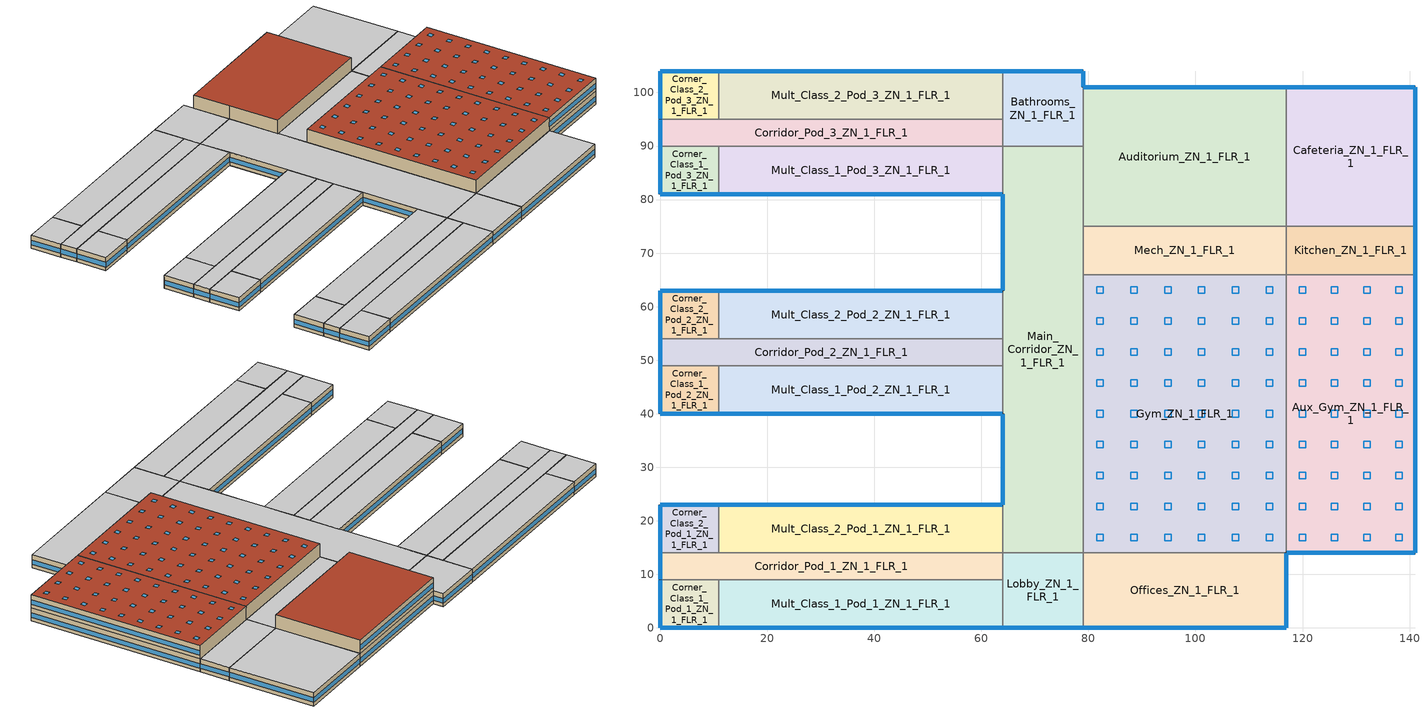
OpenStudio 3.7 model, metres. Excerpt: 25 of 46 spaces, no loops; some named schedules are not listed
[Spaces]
Kitchen_ZN_1_FLR_1
 floor foundation (BTAP-Grnd-Floor-Mass:U-0.678_std): 141,75 141,66 117,66 117,75 z0
 wall outside: 141,66 141,75 z0:4
 wall to Cafeteria_ZN_1_FLR_1: 141,75 117,75 z0:4
 wall to Aux_Gym_ZN_1_FLR_1: 117,66 141,66 z0:4
 wall to Mech_ZN_1_FLR_1: 117,75 117,66 z0:4
 window: 141,66.05 141,74.95 z1.1:2.52
 ceiling to LIBRARY_MEDIA_CENTER_ZN_1_FLR_2: 141,66 141,75 117,75 117,66 z4
Gym_ZN_1_FLR_1
 floor foundation (BTAP-Grnd-Floor-Mass:U-0.678_std): 117,66 117,14 79,14 79,66 z0
 wall to Aux_Gym_ZN_1_FLR_1: 117,14 117,66 z4:8; 117,14 117,66 z0:4
 wall to Main_Corridor_ZN_1_FLR_1: 79,66 79,14 z0:4
 wall to Offices_ZN_1_FLR_1: 79,14 117,14 z0:4
 wall to Offices_ZN_1_FLR_2: 79,14 117,14 z4:8
 wall to Mech_ZN_1_FLR_2: 117,66 79,66 z4:8
 wall to Mech_ZN_1_FLR_1: 117,66 79,66 z0:4
 wall to Main_Corridor_ZN_1_FLR_2: 79,66 79,14 z4:8
 roof outside: 117,14 117,66 79,66 79,14 z8
 skylight: 89.11,56.72 89.11,57.94 87.89,57.94 87.89,56.72 z8; 114.44,39.39 114.44,40.61 113.22,40.61 113.22,39.39 z8; 82.78,56.72 82.78,57.94 81.56,57.94 81.56,56.72 z8; 95.44,33.61 95.44,34.83 94.22,34.83 94.22,33.61 z8; 114.44,45.17 114.44,46.39 113.22,46.39 113.22,45.17 z8; 89.11,33.61 89.11,34.83 87.89,34.83 87.89,33.61 z8; 89.11,50.95 89.11,52.17 87.89,52.17 87.89,50.95 z8; 108.11,33.61 108.11,34.83 106.89,34.83 106.89,33.61 z8; 101.78,62.5 101.78,63.72 100.56,63.72 100.56,62.5 z8; 108.11,56.72 108.11,57.94 106.89,57.94 106.89,56.72 z8; 114.44,22.06 114.44,23.28 113.22,23.28 113.22,22.06 z8; 82.78,62.5 82.78,63.72 81.56,63.72 81.56,62.5 z8; 101.78,39.39 101.78,40.61 100.56,40.61 100.56,39.39 z8; 82.78,50.95 82.78,52.17 81.56,52.17 81.56,50.95 z8; 95.44,27.83 95.44,29.05 94.22,29.05 94.22,27.83 z8; 114.44,16.28 114.44,17.5 113.22,17.5 113.22,16.28 z8; 114.44,27.83 114.44,29.05 113.22,29.05 113.22,27.83 z8; 108.11,22.06 108.11,23.28 106.89,23.28 106.89,22.06 z8; 101.78,22.06 101.78,23.28 100.56,23.28 100.56,22.06 z8; 108.11,39.39 108.11,40.61 106.89,40.61 106.89,39.39 z8; 89.11,62.5 89.11,63.72 87.89,63.72 87.89,62.5 z8; 101.78,33.61 101.78,34.83 100.56,34.83 100.56,33.61 z8; 89.11,16.28 89.11,17.5 87.89,17.5 87.89,16.28 z8; 82.78,45.17 82.78,46.39 81.56,46.39 81.56,45.17 z8; 82.78,33.61 82.78,34.83 81.56,34.83 81.56,33.61 z8; 95.44,50.95 95.44,52.17 94.22,52.17 94.22,50.95 z8; 95.44,22.06 95.44,23.28 94.22,23.28 94.22,22.06 z8; 114.44,33.61 114.44,34.83 113.22,34.83 113.22,33.61 z8; 108.11,16.28 108.11,17.5 106.89,17.5 106.89,16.28 z8; 101.78,45.17 101.78,46.39 100.56,46.39 100.56,45.17 z8; 101.78,56.72 101.78,57.94 100.56,57.94 100.56,56.72 z8; 89.11,27.83 89.11,29.05 87.89,29.05 87.89,27.83 z8; 95.44,56.72 95.44,57.94 94.22,57.94 94.22,56.72 z8; 89.11,22.06 89.11,23.28 87.89,23.28 87.89,22.06 z8; 101.78,16.28 101.78,17.5 100.56,17.5 100.56,16.28 z8; 108.11,27.83 108.11,29.05 106.89,29.05 106.89,27.83 z8; 82.78,16.28 82.78,17.5 81.56,17.5 81.56,16.28 z8; 89.11,45.17 89.11,46.39 87.89,46.39 87.89,45.17 z8; 101.78,50.95 101.78,52.17 100.56,52.17 100.56,50.95 z8; 89.11,39.39 89.11,40.61 87.89,40.61 87.89,39.39 z8; 95.44,16.28 95.44,17.5 94.22,17.5 94.22,16.28 z8; 114.44,50.95 114.44,52.17 113.22,52.17 113.22,50.95 z8; 95.44,39.39 95.44,40.61 94.22,40.61 94.22,39.39 z8; 82.78,39.39 82.78,40.61 81.56,40.61 81.56,39.39 z8; 101.78,27.83 101.78,29.05 100.56,29.05 100.56,27.83 z8; 82.78,22.06 82.78,23.28 81.56,23.28 81.56,22.06 z8; 108.11,50.95 108.11,52.17 106.89,52.17 106.89,50.95 z8; 108.11,62.5 108.11,63.72 106.89,63.72 106.89,62.5 z8; 95.44,62.5 95.44,63.72 94.22,63.72 94.22,62.5 z8; 108.11,45.17 108.11,46.39 106.89,46.39 106.89,45.17 z8; 82.78,27.83 82.78,29.05 81.56,29.05 81.56,27.83 z8; 95.44,45.17 95.44,46.39 94.22,46.39 94.22,45.17 z8; 114.44,56.72 114.44,57.94 113.22,57.94 113.22,56.72 z8; 114.44,62.5 114.44,63.72 113.22,63.72 113.22,62.5 z8
Offices_ZN_1_FLR_1
 floor foundation (BTAP-Grnd-Floor-Mass:U-0.678_std): 117,14 117,0 79,0 79,14 z0
 wall outside: 79,0 117,0 117,14 z0:4
 wall to Lobby_ZN_1_FLR_1: 79,14 79,0 z0:4
 window: 79.05,0 116.95,0 z1.1:2.5; 117,0.05 117,13.95 z1.1:2.51
 ceiling to Offices_ZN_1_FLR_2: 117,0 117,14 79,14 79,0 z4
Auditorium_ZN_1_FLR_1
 floor foundation (BTAP-Grnd-Floor-Mass:U-0.678_std): 117,101 117,75 79,75 79,101 z0
 wall outside: 117,101 79,101 z4:8; 117,101 79,101 z0:4
 wall to LIBRARY_MEDIA_CENTER_ZN_1_FLR_2: 117,75 117,101 z4:8
 wall to Main_Corridor_ZN_1_FLR_1: 79,90 79,75 z0:4
 wall to Cafeteria_ZN_1_FLR_1: 117,75 117,101 z0:4
 wall to Bathrooms_ZN_1_FLR_2: 79,101 79,90 z4:8
 wall to Bathrooms_ZN_1_FLR_1: 79,101 79,90 z0:4
 wall to Main_Corridor_ZN_1_FLR_2: 79,90 79,75 z4:8
 wall to Mech_ZN_1_FLR_2: 79,75 117,75 z4:8
 wall to Mech_ZN_1_FLR_1: 79,75 117,75 z0:4
 window: 116.95,101 79.05,101 z5.1:6.5; 116.95,101 79.05,101 z1.1:2.5
 roof outside: 117,75 117,101 79,101 79,75 z8
Mult_Class_2_Pod_2_ZN_1_FLR_1
 floor foundation (BTAP-Grnd-Floor-Mass:U-0.678_std): 64,63 64,54 11,54 11,63 z0
 wall outside: 64,63 11,63 z0:4
 wall to Corner_Class_2_Pod_2_ZN_1_FLR_1: 11,63 11,54 z0:4
 wall to Corridor_Pod_2_ZN_1_FLR_1: 11,54 64,54 z0:4
 wall to Main_Corridor_ZN_1_FLR_1: 64,54 64,63 z0:4
 window: 63.95,63 11.05,63 z1.1:2.5
 ceiling to Mult_Class_2_Pod_2_ZN_1_FLR_2: 64,54 64,63 11,63 11,54 z4
Aux_Gym_ZN_1_FLR_1
 floor foundation (BTAP-Grnd-Floor-Mass:U-0.678_std): 141,66 141,14 117,14 117,66 z0
 wall outside: 117,14 141,14 141,66 z0:4; 117,14 141,14 141,66 z4:8
 wall to LIBRARY_MEDIA_CENTER_ZN_1_FLR_2: 141,66 117,66 z4:8
 window: 117.05,14 140.95,14 z5.1:6.51; 141,14.05 141,65.95 z5.1:6.5; 141,14.05 141,65.95 z1.1:2.5; 117.05,14 140.95,14 z1.1:2.51
 roof outside: 141,14 141,66 117,66 117,14 z8
 skylight: 120.61,50.95 120.61,52.17 119.39,52.17 119.39,50.95 z8; 138.61,22.06 138.61,23.28 137.39,23.28 137.39,22.06 z8; 120.61,27.83 120.61,29.05 119.39,29.05 119.39,27.83 z8; 126.61,56.72 126.61,57.94 125.39,57.94 125.39,56.72 z8; 138.61,56.72 138.61,57.94 137.39,57.94 137.39,56.72 z8; 126.61,27.83 126.61,29.05 125.39,29.05 125.39,27.83 z8; 126.61,16.28 126.61,17.5 125.39,17.5 125.39,16.28 z8; 120.61,39.39 120.61,40.61 119.39,40.61 119.39,39.39 z8; 138.61,45.17 138.61,46.39 137.39,46.39 137.39,45.17 z8; 126.61,45.17 126.61,46.39 125.39,46.39 125.39,45.17 z8; 132.61,16.28 132.61,17.5 131.39,17.5 131.39,16.28 z8; 138.61,27.83 138.61,29.05 137.39,29.05 137.39,27.83 z8; 132.61,33.61 132.61,34.83 131.39,34.83 131.39,33.61 z8; 138.61,16.28 138.61,17.5 137.39,17.5 137.39,16.28 z8; 120.61,62.5 120.61,63.72 119.39,63.72 119.39,62.5 z8; 132.61,39.39 132.61,40.61 131.39,40.61 131.39,39.39 z8; 138.61,50.95 138.61,52.17 137.39,52.17 137.39,50.95 z8; 138.61,62.5 138.61,63.72 137.39,63.72 137.39,62.5 z8; 132.61,45.17 132.61,46.39 131.39,46.39 131.39,45.17 z8; 138.61,33.61 138.61,34.83 137.39,34.83 137.39,33.61 z8; 126.61,39.39 126.61,40.61 125.39,40.61 125.39,39.39 z8; 126.61,62.5 126.61,63.72 125.39,63.72 125.39,62.5 z8; 132.61,62.5 132.61,63.72 131.39,63.72 131.39,62.5 z8; 120.61,56.72 120.61,57.94 119.39,57.94 119.39,56.72 z8; 132.61,50.95 132.61,52.17 131.39,52.17 131.39,50.95 z8; 120.61,45.17 120.61,46.39 119.39,46.39 119.39,45.17 z8; 126.61,33.61 126.61,34.83 125.39,34.83 125.39,33.61 z8; 138.61,39.39 138.61,40.61 137.39,40.61 137.39,39.39 z8; 132.61,56.72 132.61,57.94 131.39,57.94 131.39,56.72 z8; 120.61,33.61 120.61,34.83 119.39,34.83 119.39,33.61 z8; 120.61,16.28 120.61,17.5 119.39,17.5 119.39,16.28 z8; 132.61,22.06 132.61,23.28 131.39,23.28 131.39,22.06 z8; 126.61,22.06 126.61,23.28 125.39,23.28 125.39,22.06 z8; 126.61,50.95 126.61,52.17 125.39,52.17 125.39,50.95 z8; 120.61,22.06 120.61,23.28 119.39,23.28 119.39,22.06 z8; 132.61,27.83 132.61,29.05 131.39,29.05 131.39,27.83 z8
Cafeteria_ZN_1_FLR_1
 floor foundation (BTAP-Grnd-Floor-Mass:U-0.678_std): 141,101 141,75 117,75 117,101 z0
 wall outside: 141,75 141,101 117,101 z0:4
 window: 141,75.05 141,100.95 / 140.95,101 117.05,101 z1.1:2.51
 ceiling to LIBRARY_MEDIA_CENTER_ZN_1_FLR_2: 141,75 141,101 117,101 117,75 z4
Corner_Class_2_Pod_3_ZN_1_FLR_1
 floor foundation (BTAP-Grnd-Floor-Mass:U-0.678_std): 11,104 11,95 0,95 0,104 z0
 wall outside: 11,104 0,104 0,95 z0:4
 wall to Corridor_Pod_3_ZN_1_FLR_1: 0,95 11,95 z0:4
 wall to Mult_Class_2_Pod_3_ZN_1_FLR_1: 11,95 11,104 z0:4
 window: 0,103.95 0,95.05 z1.1:2.52; 10.95,104 0.05,104 z1.1:2.51
 ceiling to Corner_Class_2_Pod_3_ZN_1_FLR_2: 11,95 11,104 0,104 0,95 z4
Mult_Class_1_Pod_1_ZN_1_FLR_1
 floor foundation (BTAP-Grnd-Floor-Mass:U-0.678_std): 64,9 64,0 11,0 11,9 z0
 wall outside: 11,0 64,0 z0:4
 wall to Lobby_ZN_1_FLR_1: 64,0 64,9 z0:4
 wall to Corner_Class_1_Pod_1_ZN_1_FLR_1: 11,9 11,0 z0:4
 wall to Corridor_Pod_1_ZN_1_FLR_1: 64,9 11,9 z0:4
 window: 11.05,0 63.95,0 z1.1:2.5
 ceiling to Mult_Class_1_Pod_1_ZN_1_FLR_2: 64,0 64,9 11,9 11,0 z4
Corner_Class_1_Pod_1_ZN_1_FLR_1
 floor foundation (BTAP-Grnd-Floor-Mass:U-0.678_std): 11,9 11,0 0,0 0,9 z0
 wall outside: 0,9 0,0 11,0 z0:4
 wall to Corridor_Pod_1_ZN_1_FLR_1: 11,9 0,9 z0:4
 window: 0.05,0 10.95,0 z1.1:2.51; 0,8.95 0,0.05 z1.1:2.52
 ceiling to Corner_Class_1_Pod_1_ZN_1_FLR_2: 11,0 11,9 0,9 0,0 z4
Corner_Class_1_Pod_2_ZN_1_FLR_1
 floor foundation (BTAP-Grnd-Floor-Mass:U-0.678_std): 11,49 11,40 0,40 0,49 z0
 wall outside: 0,49 0,40 11,40 z0:4
 wall to Mult_Class_1_Pod_2_ZN_1_FLR_1: 11,40 11,49 z0:4
 wall to Corridor_Pod_2_ZN_1_FLR_1: 11,49 0,49 z0:4
 window: 0.05,40 10.95,40 z1.1:2.51; 0,48.95 0,40.05 z1.1:2.52
 ceiling to Corner_Class_1_Pod_2_ZN_1_FLR_2: 11,40 11,49 0,49 0,40 z4
Corridor_Pod_2_ZN_1_FLR_1
 floor foundation (BTAP-Grnd-Floor-Mass:U-0.678_std): 64,54 64,49 0,49 0,54 z0
 wall outside: 0,54 0,49 z0:4
 wall to Corner_Class_2_Pod_2_ZN_1_FLR_1: 11,54 0,54 z0:4
 wall to Main_Corridor_ZN_1_FLR_1: 64,49 64,54 z0:4
 wall to Mult_Class_1_Pod_2_ZN_1_FLR_1: 11,49 64,49 z0:4
 window: 0,53.95 0,49.05 z1.1:2.53
 ceiling to Corridor_Pod_2_ZN_1_FLR_2: 64,49 64,54 0,54 0,49 z4
Corridor_Pod_1_ZN_1_FLR_1
 floor foundation (BTAP-Grnd-Floor-Mass:U-0.678_std): 64,14 64,9 0,9 0,14 z0
 wall outside: 0,14 0,9 z0:4
 wall to Mult_Class_2_Pod_1_ZN_1_FLR_1: 64,14 11,14 z0:4
 wall to Corner_Class_2_Pod_1_ZN_1_FLR_1: 11,14 0,14 z0:4
 wall to Lobby_ZN_1_FLR_1: 64,9 64,14 z0:4
 window: 0,13.95 0,9.05 z1.1:2.53
 ceiling to Corridor_Pod_1_ZN_1_FLR_2: 64,9 64,14 0,14 0,9 z4
Main_Corridor_ZN_1_FLR_1
 floor foundation (BTAP-Grnd-Floor-Mass:U-0.678_std): 79,90 79,14 64,14 64,90 z0
 wall outside: 64,81 64,63 / 64,40 64,23 z0:4
 wall to Mult_Class_2_Pod_1_ZN_1_FLR_1: 64,23 64,14 z0:4
 wall to Lobby_ZN_1_FLR_1: 64,14 79,14 z0:4
 wall to Mult_Class_1_Pod_3_ZN_1_FLR_1: 64,90 64,81 z0:4
 wall to Mech_ZN_1_FLR_1: 79,66 79,75 z0:4
 wall to Mult_Class_1_Pod_2_ZN_1_FLR_1: 64,49 64,40 z0:4
 wall to Bathrooms_ZN_1_FLR_1: 79,90 64,90 z0:4
 window: 64,80.95 64,63.05 / 64,39.95 64,23.05 z1.1:2.51
 ceiling to Main_Corridor_ZN_1_FLR_2: 79,14 79,90 64,90 64,14 z4
Bathrooms_ZN_1_FLR_1
 floor foundation (BTAP-Grnd-Floor-Mass:U-0.678_std): 79,104 79,90 64,90 64,104 z0
 wall outside: 79,101 79,104 64,104 z0:4
 wall to Corridor_Pod_3_ZN_1_FLR_1: 64,95 64,90 z0:4
 wall to Mult_Class_2_Pod_3_ZN_1_FLR_1: 64,104 64,95 z0:4
 window: 78.95,104 64.05,104 z1.1:2.51; 79,101.05 79,103.95 z1.1:2.55
 ceiling to Bathrooms_ZN_1_FLR_2: 79,90 79,104 64,104 64,90 z4
Corridor_Pod_3_ZN_1_FLR_1
 floor foundation (BTAP-Grnd-Floor-Mass:U-0.678_std): 64,95 64,90 0,90 0,95 z0
 wall outside: 0,95 0,90 z0:4
 wall to Mult_Class_1_Pod_3_ZN_1_FLR_1: 11,90 64,90 z0:4
 wall to Corner_Class_1_Pod_3_ZN_1_FLR_1: 0,90 11,90 z0:4
 wall to Mult_Class_2_Pod_3_ZN_1_FLR_1: 64,95 11,95 z0:4
 window: 0,94.95 0,90.05 z1.1:2.53
 ceiling to Corridor_Pod_3_ZN_1_FLR_2: 64,90 64,95 0,95 0,90 z4
Mult_Class_1_Pod_3_ZN_1_FLR_1
 floor foundation (BTAP-Grnd-Floor-Mass:U-0.678_std): 64,90 64,81 11,81 11,90 z0
 wall outside: 11,81 64,81 z0:4
 wall to Corner_Class_1_Pod_3_ZN_1_FLR_1: 11,90 11,81 z0:4
 window: 11.05,81 63.95,81 z1.1:2.5
 ceiling to Mult_Class_1_Pod_3_ZN_1_FLR_2: 64,81 64,90 11,90 11,81 z4
Mult_Class_2_Pod_1_ZN_1_FLR_1
 floor foundation (BTAP-Grnd-Floor-Mass:U-0.678_std): 64,23 64,14 11,14 11,23 z0
 wall outside: 64,23 11,23 z0:4
 wall to Corner_Class_2_Pod_1_ZN_1_FLR_1: 11,23 11,14 z0:4
 window: 63.95,23 11.05,23 z1.1:2.5
 ceiling to Mult_Class_2_Pod_1_ZN_1_FLR_2: 64,14 64,23 11,23 11,14 z4
Lobby_ZN_1_FLR_1
 floor foundation (BTAP-Grnd-Floor-Mass:U-0.678_std): 79,14 79,0 64,0 64,14 z0
 wall outside: 64,0 79,0 z0:4
 window: 64.05,0 78.95,0 z1.1:2.51
 ceiling to Lobby_ZN_1_FLR_2: 79,0 79,14 64,14 64,0 z4
Mult_Class_2_Pod_3_ZN_1_FLR_1
 floor foundation (BTAP-Grnd-Floor-Mass:U-0.678_std): 64,104 64,95 11,95 11,104 z0
 wall outside: 64,104 11,104 z0:4
 window: 63.95,104 11.05,104 z1.1:2.5
 ceiling to Mult_Class_2_Pod_3_ZN_1_FLR_2: 64,95 64,104 11,104 11,95 z4
Corner_Class_2_Pod_2_ZN_1_FLR_1
 floor foundation (BTAP-Grnd-Floor-Mass:U-0.678_std): 11,63 11,54 0,54 0,63 z0
 wall outside: 11,63 0,63 0,54 z0:4
 window: 10.95,63 0.05,63 z1.1:2.51; 0,62.95 0,54.05 z1.1:2.52
 ceiling to Corner_Class_2_Pod_2_ZN_1_FLR_2: 11,54 11,63 0,63 0,54 z4
Corner_Class_2_Pod_1_ZN_1_FLR_1
 floor foundation (BTAP-Grnd-Floor-Mass:U-0.678_std): 11,23 11,14 0,14 0,23 z0
 wall outside: 11,23 0,23 0,14 z0:4
 window: 0,22.95 0,14.05 z1.1:2.52; 10.95,23 0.05,23 z1.1:2.51
 ceiling to Corner_Class_2_Pod_1_ZN_1_FLR_2: 11,14 11,23 0,23 0,14 z4
Mech_ZN_1_FLR_1
 floor foundation (BTAP-Grnd-Floor-Mass:U-0.678_std): 117,75 117,66 79,66 79,75 z0
 ceiling to Mech_ZN_1_FLR_2: 117,66 117,75 79,75 79,66 z4
Corner_Class_1_Pod_3_ZN_1_FLR_1
 floor foundation (BTAP-Grnd-Floor-Mass:U-0.678_std): 11,90 11,81 0,81 0,90 z0
 wall outside: 0,90 0,81 11,81 z0:4
 window: 0.05,81 10.95,81 z1.1:2.51; 0,89.95 0,81.05 z1.1:2.52
 ceiling to Corner_Class_1_Pod_3_ZN_1_FLR_2: 11,81 11,90 0,90 0,81 z4
Mult_Class_1_Pod_2_ZN_1_FLR_1
 floor foundation (BTAP-Grnd-Floor-Mass:U-0.678_std): 64,49 64,40 11,40 11,49 z0
 wall outside: 11,40 64,40 z0:4
 window: 11.05,40 63.95,40 z1.1:2.5
 ceiling to Mult_Class_1_Pod_2_ZN_1_FLR_2: 64,40 64,49 11,49 11,40 z4
[Site]
Calgary Intl AP_AB_CAN: Latitude {deg}=51.11; Longitude {deg}=-114.02; Time Zone {hr}=-7; Elevation {m}=1084.1; Terrain=City
[Building]
SecondarySchool: North Axis {deg}=0; Default Construction Set=BTAP-Mass at hdd = 5000.0; Standards Number of Stories=2; Standards Number of Above Ground Stories=2; Standards Template=BTAP1980TO2010; Standards Building Type=SecondarySchool
[ClimateZones]
Climate Zone Institution Name 1=ASHRAE; Climate Zone Document Name 1=ANSI/ASHRAE Standard 169; Climate Zone Document Year 1=2006; Climate Zone Value 1=7
[Site:WaterMainsTemperature]
Calculation Method=Correlation; Annual Average Outdoor Air Temperature {C}=4.69167; Maximum Difference In Monthly Average Outdoor Air Temperatures {deltaC}=24.6
[Site:GroundTemperature:BuildingSurface]
19.527, 19.502, 19.536, 19.598, 20.002, 21.64, 22.225, 22.375, 21.449, 20.121, 19.802, 19.633
[SizingPeriod:DesignDay] Barometric Pressure {Pa}=88961; Rain Indicator=No; Snow Indicator=No; Day of Month=21; Daylight Saving Time Indicator=No; Humidity Condition Type=Wetbulb; Dry-Bulb Temperature Range Modifier Type=DefaultMultipliers
Name | Maximum Dry-Bulb Temperature {C} | Daily Dry-Bulb Temperature Range {deltaC} | Wind Speed {m/s} | Wind Direction {deg} | Month | Day Type | Wetbulb or DewPoint at Maximum Dry-Bulb {C} | Solar Model Indicator | ASHRAE Clear Sky Optical Depth for Beam Irradiance | ASHRAE Clear Sky Optical Depth for Diffuse Irradiance | Sky Clearness
Calgary Intl AP Ann Clg .4% Condns DB=>MWB | 28.8 | 12.3 | 4.5 | 160 | 7 | SummerDesignDay | 16 | ASHRAETau | 0.34 | 2.419
Calgary Intl AP Ann Clg .4% Condns WB=>MDB | 25.5 | 12.3 | 4.5 | 160 | 7 | SummerDesignDay | 17.8 | ASHRAETau | 0.34 | 2.419
Calgary Intl AP Ann Htg 99.6% Condns DB | -27.7 | 0 | 2.7 | 200 | 1 | WinterDesignDay | -27.7 | ASHRAEClearSky |  |  | 0
[Site:GroundTemperature:Shallow]
-1.6, -5.4, -6.4, -5.5, -0.4, 5.3, 10.8, 14.7, 15.8, 14, 9.5, 4
[Site:GroundTemperature:Deep]
4, 1.3, -0.4, -0.9, 0.1, 2.3, 5.2, 8, 9.9, 10.3, 9.2, 7
[Site:GroundTemperature:FCfactorMethod]
January Ground Temperature {C}=5.5; February Ground Temperature {C}=-2; March Ground Temperature {C}=-7.6; April Ground Temperature {C}=-6.3; May Ground Temperature {C}=-6.6; June Ground Temperature {C}=-0.3; July Ground Temperature {C}=4.9; August Ground Temperature {C}=10.2; September Ground Temperature {C}=13.8; October Ground Temperature {C}=17; November Ground Temperature {C}=16.6; December Ground Temperature {C}=11.1
[Material:NoMass] Roughness=Smooth; Thermal Absorptance=0.9; Solar Absorptance=0.7
Name | Thermal Resistance {m2-K/W} | Visible Absorptance
Typical Carpet Pad; Typical Carpet Pad 1 | 0.21648 | 0.8
Typical Insulation 1 | 0.00118045 | 0.7
Typical Insulation 2 | 2.61923 | 0.7
Typical Insulation 3 | 4.40527 | 0.7
Typical Carpet Pad 2; Typical Carpet Pad 4 | 1.40895 | 0.8
Typical Carpet Pad 3 | 2.28697 | 0.8
Typical Insulation 4 | 0.338965 | 0.7
Typical Insulation 5 | 0.338983 | 0.7
[Material]
Name | Roughness | Thickness {m} | Conductivity {W/m-K} | Density {kg/m3} | Specific Heat {J/kg-K} | Thermal Absorptance | Solar Absorptance | Visible Absorptance
G05 25mm wood | MediumSmooth | 0.0254 | 0.15 | 608 | 1630 | 0.9 | 0.5 | 0.5
100mm Normalweight concrete floor 1 | MediumSmooth | 0.1016 | 2.31 | 2322 | 832
G01 13mm gypsum board 1 | Smooth | 0.0127 | 0.16 | 800 | 1090 | 0.9 | 0.7 | 0.5
4 in. Normalweight Concrete Floor 1 | MediumRough | 0.1016 | 2.31 | 2322 | 832 | 0.9 | 0.7 | 0.7
1IN Stucco 1 | Smooth | 0.0253 | 0.6918 | 1858 | 837 | 0.9 | 0.7 | 0.92
8IN CONCRETE HW RefBldg 1 | Rough | 0.2032 | 1.311 | 2240 | 836.8 | 0.9 | 0.7 | 0.7
1/2IN Gypsum 1 | Smooth | 0.0127 | 0.16 | 784.9 | 830 | 0.9 | 0.4 | 0.4
Metal Roof Surface 1; F08 Metal surface 1 | Smooth | 0.0008 | 45.28 | 7824 | 500 | 0.9 | 0.7 | 0.7
6 in. Normalweight Concrete Floor 1; 6 in. Normalweight Concrete Floor 2; 6 in. Normalweight Concrete Floor 3 | MediumRough | 0.1524 | 2.31 | 2322 | 832 | 0.9 | 0.7 | 0.7
Expanded Polystyrene | MediumSmooth | 0.0408596 | 0.029 | 29 | 1210
[Construction]
BTAP-Int-Partition; BTAP-Int-Door: G05 25mm wood
BTAP-Int-Floor: 100mm Normalweight concrete floor 1, Typical Carpet Pad
BTAP-Int-Wall: G01 13mm gypsum board 1, G01 13mm gypsum board 1
BTAP-Int-Ceiling: Typical Carpet Pad, 100mm Normalweight concrete floor 1
BTAP-Int-Window: SimpleGlazing
BTAP-Ext-Floor-Mass:U-3.822: Typical Insulation 1, 4 in. Normalweight Concrete Floor 1, Typical Carpet Pad 1
BTAP-Ext-Wall-Mass:U-0.346: 1IN Stucco 1, 8IN CONCRETE HW RefBldg 1, Typical Insulation 2, 1/2IN Gypsum 1
BTAP-Ext-Roof-Metal:U-0.227: Metal Roof Surface 1, Typical Insulation 3
BTAP-Grnd-Floor-Mass:U-0.678: 6 in. Normalweight Concrete Floor 1, Typical Carpet Pad 2
BTAP-Grnd-Wall-Mass:U-0.425: 6 in. Normalweight Concrete Floor 2, Typical Carpet Pad 3
BTAP-Grnd-Roof-Mass:U-0.678: 6 in. Normalweight Concrete Floor 3, Typical Carpet Pad 4
BTAP-Ext-FixedWindow:U=0.295 SHGC=0.490; BTAP-Ext-GlassDoors:U=0.295 SHGC=0.490; BTAP-Ext-Skylights:U=0.295 SHGC=0.490; BTAP-Ext-DaylightDomes:U=0.295 SHGC=0.490; BTAP-Ext-DaylightDiffuser:U=0.295 SHGC=0.490: SimpleGlazing:U=0.295 SHGC=0.490
BTAP-Ext-Door:U-2.95: F08 Metal surface 1, Typical Insulation 4
BTAP-Ext-OverHeadDoor:U-2.95: Typical Insulation 5
BTAP-Grnd-Floor-Mass:U-0.678_std: 6 in. Normalweight Concrete Floor 1, Expanded Polystyrene
[DefaultConstructionSet]
BTAP-Mass at hdd = 5000.0: Default Exterior Surface Constructions=BTAP-Mass at hdd = 5000.0; Default Interior Surface Constructions=Default Surface Constructions 2; Default Ground Contact Surface Constructions=BTAP-Mass at hdd = 5000.0 1; Default Exterior SubSurface Constructions=BTAP-Mass at hdd = 5000.0; Default Interior SubSurface Constructions=Default Sub Surface Constructions 2; Interior Partition Construction=BTAP-Int-Partition
[DefaultSurfaceConstructions]
Name | Floor Construction | Wall Construction | Roof Ceiling Construction
Default Surface Constructions 2 | BTAP-Int-Floor | BTAP-Int-Wall | BTAP-Int-Ceiling
BTAP-Mass at hdd = 5000.0 | BTAP-Ext-Floor-Mass:U-3.822 | BTAP-Ext-Wall-Mass:U-0.346 | BTAP-Ext-Roof-Metal:U-0.227
BTAP-Mass at hdd = 5000.0 1 | BTAP-Grnd-Floor-Mass:U-0.678 | BTAP-Grnd-Wall-Mass:U-0.425 | BTAP-Grnd-Roof-Mass:U-0.678
[DefaultSubSurfaceConstructions]
Name | Fixed Window Construction | Operable Window Construction | Door Construction | Glass Door Construction | Overhead Door Construction | Skylight Construction | Tubular Daylight Dome Construction | Tubular Daylight Diffuser Construction
Default Sub Surface Constructions 2 | BTAP-Int-Window | BTAP-Int-Window | BTAP-Int-Door
BTAP-Mass at hdd = 5000.0 | BTAP-Ext-FixedWindow:U=0.295 SHGC=0.490 | BTAP-Ext-FixedWindow:U=0.295 SHGC=0.490 | BTAP-Ext-Door:U-2.95 | BTAP-Ext-GlassDoors:U=0.295 SHGC=0.490 | BTAP-Ext-OverHeadDoor:U-2.95 | BTAP-Ext-Skylights:U=0.295 SHGC=0.490 | BTAP-Ext-DaylightDomes:U=0.295 SHGC=0.490 | BTAP-Ext-DaylightDiffuser:U=0.295 SHGC=0.490
[WindowMaterial:SimpleGlazingSystem] Solar Heat Gain Coefficient=0.49; Visible Transmittance=0.21
Name | U-Factor {W/m2-K}
SimpleGlazing | 2.2
SimpleGlazing:U=0.295 SHGC=0.490 | 2.95
[Space] Building Story=Building Story 1; Part of Total Floor Area=Yes; Volume {m3}=Autocalculate
Name | Space Type | Thermal Zone
Kitchen_ZN_1_FLR_1 | Space Function Food preparation | ALL_ST=Food preparation_FL=Building Story 1_SCH=B
Corner_Class_1_Pod_2_ZN_1_FLR_1; Corner_Class_1_Pod_1_ZN_1_FLR_1; Corner_Class_1_Pod_3_ZN_1_FLR_1 | Space Function Classroom/lecture/training | ALL_ST=Classroom/lecture/training_FL=Building Story 1_SCH=D 3
Gym_ZN_1_FLR_1 | Space Function Gym - play | ALL_ST=Gym - play_FL=Building Story 1_SCH=B 1
Offices_ZN_1_FLR_1 | Space Function Office - enclosed | ALL_ST=Office - enclosed_FL=Building Story 1_SCH=A
Auditorium_ZN_1_FLR_1 | Space Function Audience - auditorium | ALL_ST=Audience - auditorium_FL=Building Story 1_SCH=C
Mult_Class_2_Pod_2_ZN_1_FLR_1; Mult_Class_2_Pod_1_ZN_1_FLR_1; Mult_Class_2_Pod_3_ZN_1_FLR_1 | Space Function Classroom/lecture/training | ALL_ST=Classroom/lecture/training_FL=Building Story 1_SCH=D
Aux_Gym_ZN_1_FLR_1 | Space Function Gym - play | ALL_ST=Gym - play_FL=Building Story 1_SCH=B
Mult_Class_1_Pod_2_ZN_1_FLR_1; Mult_Class_1_Pod_3_ZN_1_FLR_1; Mult_Class_1_Pod_1_ZN_1_FLR_1 | Space Function Classroom/lecture/training | ALL_ST=Classroom/lecture/training_FL=Building Story 1_SCH=D 2
Cafeteria_ZN_1_FLR_1 | Space Function Conf./meet./multi-purpose | ALL_ST=Conf./meet./multi-purpose_FL=Building Story 1_SCH=C
Mech_ZN_1_FLR_1 | Space Function Electrical/Mechanical-sch-D | WILD_ST=Electrical/Mechanical-sch-D_FL=Building Story 1_SCH=D
Corridor_Pod_1_ZN_1_FLR_1; Corridor_Pod_3_ZN_1_FLR_1; Corridor_Pod_2_ZN_1_FLR_1 | Space Function Corr. >= 2.4m wide-sch-D | WILD_ST=Corr. >= 2.4m wide-sch-D_FL=Building Story 1_SCH=D
Corner_Class_2_Pod_3_ZN_1_FLR_1; Corner_Class_2_Pod_1_ZN_1_FLR_1; Corner_Class_2_Pod_2_ZN_1_FLR_1 | Space Function Classroom/lecture/training | ALL_ST=Classroom/lecture/training_FL=Building Story 1_SCH=D 1
Main_Corridor_ZN_1_FLR_1 | Space Function Corr. >= 2.4m wide-sch-D | WILD_ST=Corr. >= 2.4m wide-sch-D_FL=Building Story 1_SCH=D 1
Bathrooms_ZN_1_FLR_1 | Space Function Washroom-sch-D | WET_ST=Washroom-sch-D_FL=Building Story 1_SCHD
Lobby_ZN_1_FLR_1 | Space Function Lobby - other | ALL_ST=Lobby - other_FL=Building Story 1_SCH=C
[BuildingStory]
Building Story 1: Nominal Z Coordinate {m}=0
[SpaceType] Standards Building Type=Space Function
Name | Default Schedule Set | Design Specification Outdoor Air Object | Standards Space Type
Space Function Audience - auditorium | Space Function Audience - auditorium Schedule Set | Space Function Audience - auditorium Ventilation | Audience - auditorium
Space Function Gym - play | Space Function Gym - play Schedule Set | Space Function Gym - play Ventilation | Gym - play
Space Function Washroom-sch-D | Space Function Washroom-sch-D Schedule Set | Space Function Washroom-sch-D Ventilation | Washroom-sch-D
Space Function Conf./meet./multi-purpose | Space Function Conf./meet./multi-purpose Schedule Set | Space Function Conf./meet./multi-purpose Ventilation | Conf./meet./multi-purpose
Space Function Classroom/lecture/training | Space Function Classroom/lecture/training Schedule Set | Space Function Classroom/lecture/training Ventilation | Classroom/lecture/training
Space Function Corr. >= 2.4m wide-sch-D | Space Function Corr. >= 2.4m wide-sch-D Schedule Set | Space Function Corr. >= 2.4m wide-sch-D Ventilation | Corr. >= 2.4m wide-sch-D
Space Function Food preparation | Space Function Food preparation Schedule Set | Space Function Food preparation Ventilation | Food preparation
Space Function Lobby - other | Space Function Lobby - other Schedule Set | Space Function Lobby - other Ventilation | Lobby - other
Space Function Electrical/Mechanical-sch-D | Space Function Electrical/Mechanical-sch-D Schedule Set | Space Function Electrical/Mechanical-sch-D Ventilation | Electrical/Mechanical-sch-D
Space Function Office - enclosed | Space Function Office - enclosed Schedule Set | Space Function Office - enclosed Ventilation | Office - enclosed
[People:Definition] Number of People Calculation Method=People/Area; Fraction Radiant=0.3
Name | People per Space Floor Area {person/m2}
Space Function Audience - auditorium People Definition; Space Function Conf./meet./multi-purpose People Definition; Space Function Gym - play People Definition | 0.199993
Space Function Classroom/lecture/training People Definition | 0.133365
Space Function Corr. >= 2.4m wide-sch-D People Definition | 0.0100104
Space Function Electrical/Mechanical-sch-D People Definition | 0.0049514
Space Function Food preparation People Definition; Space Function Office - enclosed People Definition | 0.0500522
Space Function Lobby - other People Definition | 0.0999967
Space Function Washroom-sch-D People Definition | 0.0333681
[People] Work Efficiency Schedule=Work Efficiency Schedule; Clothing Insulation Schedule=Clothing Schedule; Air Velocity Schedule=Air Velocity Schedule; Multiplier=1
Name | People Definition | Space or SpaceType
Space Function Audience - auditorium People | Space Function Audience - auditorium People Definition | Space Function Audience - auditorium
Space Function Classroom/lecture/training People | Space Function Classroom/lecture/training People Definition | Space Function Classroom/lecture/training
Space Function Conf./meet./multi-purpose People | Space Function Conf./meet./multi-purpose People Definition | Space Function Conf./meet./multi-purpose
Space Function Corr. >= 2.4m wide-sch-D People | Space Function Corr. >= 2.4m wide-sch-D People Definition | Space Function Corr. >= 2.4m wide-sch-D
Space Function Electrical/Mechanical-sch-D People | Space Function Electrical/Mechanical-sch-D People Definition | Space Function Electrical/Mechanical-sch-D
Space Function Food preparation People | Space Function Food preparation People Definition | Space Function Food preparation
Space Function Gym - play People | Space Function Gym - play People Definition | Space Function Gym - play
Space Function Lobby - other People | Space Function Lobby - other People Definition | Space Function Lobby - other
Space Function Office - enclosed People | Space Function Office - enclosed People Definition | Space Function Office - enclosed
Space Function Washroom-sch-D People | Space Function Washroom-sch-D People Definition | Space Function Washroom-sch-D
[Lights:Definition] Design Level Calculation Method=Watts/Area; Fraction Radiant=0.5; Fraction Visible=0.2
Name | Watts per Space Floor Area {W/m2}
Space Function Audience - auditorium Lights Definition | 8.49993
Space Function Classroom/lecture/training Lights Definition | 11.9699
Space Function Conf./meet./multi-purpose Lights Definition | 11.8799
Space Function Corr. >= 2.4m wide-sch-D Lights Definition | 7.09994
Space Function Electrical/Mechanical-sch-D Lights Definition | 13.2999
Space Function Food preparation Lights Definition | 10.6999
Space Function Gym - play Lights Definition | 12.8999
Space Function Lobby - other Lights Definition | 9.69992
Space Function Office - enclosed Lights Definition | 11.8999
Space Function Washroom-sch-D Lights Definition | 9.44992
[Lights] Fraction Replaceable=1
Name | Lights Definition | Space or SpaceType
Space Function Audience - auditorium Lights | Space Function Audience - auditorium Lights Definition | Space Function Audience - auditorium
Space Function Classroom/lecture/training Lights | Space Function Classroom/lecture/training Lights Definition | Space Function Classroom/lecture/training
Space Function Conf./meet./multi-purpose Lights | Space Function Conf./meet./multi-purpose Lights Definition | Space Function Conf./meet./multi-purpose
Space Function Corr. >= 2.4m wide-sch-D Lights | Space Function Corr. >= 2.4m wide-sch-D Lights Definition | Space Function Corr. >= 2.4m wide-sch-D
Space Function Electrical/Mechanical-sch-D Lights | Space Function Electrical/Mechanical-sch-D Lights Definition | Space Function Electrical/Mechanical-sch-D
Space Function Food preparation Lights | Space Function Food preparation Lights Definition | Space Function Food preparation
Space Function Gym - play Lights | Space Function Gym - play Lights Definition | Space Function Gym - play
Space Function Lobby - other Lights | Space Function Lobby - other Lights Definition | Space Function Lobby - other
Space Function Office - enclosed Lights | Space Function Office - enclosed Lights Definition | Space Function Office - enclosed
Space Function Washroom-sch-D Lights | Space Function Washroom-sch-D Lights Definition | Space Function Washroom-sch-D
[ElectricEquipment:Definition] Design Level Calculation Method=Watts/Area; Fraction Radiant=0.5
Name | Watts per Space Floor Area {W/m2}
Space Function Audience - auditorium Elec Equip Definition | 2.49998
Space Function Classroom/lecture/training Elec Equip Definition | 4.99996
Space Function Conf./meet./multi-purpose Elec Equip Definition; Space Function Electrical/Mechanical-sch-D Elec Equip Definition; Space Function Lobby - other Elec Equip Definition; Space Function Washroom-sch-D Elec Equip Definition | 0.999992
Space Function Food preparation Elec Equip Definition | 9.99992
Space Function Gym - play Elec Equip Definition | 1.49999
Space Function Office - enclosed Elec Equip Definition | 7.49994
[ElectricEquipment]
Name | Electric Equipment Definition | Space or SpaceType
Space Function Audience - auditorium Elec Equip | Space Function Audience - auditorium Elec Equip Definition | Space Function Audience - auditorium
Space Function Classroom/lecture/training Elec Equip | Space Function Classroom/lecture/training Elec Equip Definition | Space Function Classroom/lecture/training
Space Function Conf./meet./multi-purpose Elec Equip | Space Function Conf./meet./multi-purpose Elec Equip Definition | Space Function Conf./meet./multi-purpose
Space Function Electrical/Mechanical-sch-D Elec Equip | Space Function Electrical/Mechanical-sch-D Elec Equip Definition | Space Function Electrical/Mechanical-sch-D
Space Function Food preparation Elec Equip | Space Function Food preparation Elec Equip Definition | Space Function Food preparation
Space Function Gym - play Elec Equip | Space Function Gym - play Elec Equip Definition | Space Function Gym - play
Space Function Lobby - other Elec Equip | Space Function Lobby - other Elec Equip Definition | Space Function Lobby - other
Space Function Office - enclosed Elec Equip | Space Function Office - enclosed Elec Equip Definition | Space Function Office - enclosed
Space Function Washroom-sch-D Elec Equip | Space Function Washroom-sch-D Elec Equip Definition | Space Function Washroom-sch-D
[DesignSpecification:OutdoorAir] Outdoor Air Method=Sum
Name | Outdoor Air Flow per Person {m3/s-person} | Outdoor Air Flow per Floor Area {m3/s-m2}
Space Function Audience - auditorium Ventilation | 0.0571519
Space Function Classroom/lecture/training Ventilation | 0.0371387
Space Function Conf./meet./multi-purpose Ventilation | 0.0254008
Space Function Corr. >= 2.4m wide-sch-D Ventilation; Space Function Electrical/Mechanical-sch-D Ventilation |  | 0.000254
Space Function Food preparation Ventilation | 0.0304482
Space Function Gym - play Ventilation | 0.0152405
Space Function Lobby - other Ventilation | 0.152405
Space Function Office - enclosed Ventilation | 0.0101494
Space Function Washroom-sch-D Ventilation | 0.228362
[DefaultScheduleSet] People Activity Level Schedule=NECB-Activity; Infiltration Schedule=Always On
Name | Number of People Schedule | Lighting Schedule | Electric Equipment Schedule
Space Function Audience - auditorium Schedule Set; Space Function Conf./meet./multi-purpose Schedule Set; Space Function Lobby - other Schedule Set | NECB-C-Occupancy | NECB-C-Lighting | NECB-C-Electric-Equipment
Space Function Classroom/lecture/training Schedule Set; Space Function Corr. >= 2.4m wide-sch-D Schedule Set; Space Function Electrical/Mechanical-sch-D Schedule Set; Space Function Washroom-sch-D Schedule Set | NECB-D-Occupancy | NECB-D-Lighting | NECB-D-Electric-Equipment
Space Function Food preparation Schedule Set; Space Function Gym - play Schedule Set | NECB-B-Occupancy | NECB-B-Lighting | NECB-B-Electric-Equipment
Space Function Office - enclosed Schedule Set | NECB-A-Occupancy | NECB-A-Lighting | NECB-A-Electric-Equipment
[ThermostatSetpoint:DualSetpoint]
Name | Heating Setpoint Temperature Schedule | Cooling Setpoint Temperature Schedule
Space Function Washroom-sch-D Thermostat 5; Space Function Classroom/lecture/training Thermostat 52; Space Function Classroom/lecture/training Thermostat 54; Space Function Classroom/lecture/training Thermostat 55; Space Function Classroom/lecture/training Thermostat 56; Space Function Corr. >= 2.4m wide-sch-D Thermostat 17; Space Function Corr. >= 2.4m wide-sch-D Thermostat 18; Space Function Electrical/Mechanical-sch-D Thermostat 5 | NECB-D-Thermostat Setpoint-Heating | NECB-D-Thermostat Setpoint-Cooling
Space Function Gym - play Thermostat 5; Space Function Food preparation Thermostat 3; Space Function Gym - play Thermostat 6 | NECB-B-Thermostat Setpoint-Heating | NECB-B-Thermostat Setpoint-Cooling
Space Function Audience - auditorium Thermostat 3; Space Function Lobby - other Thermostat 6; Space Function Conf./meet./multi-purpose Thermostat 3 | NECB-C-Thermostat Setpoint-Heating | NECB-C-Thermostat Setpoint-Cooling
Space Function Office - enclosed Thermostat 6 | NECB-A-Thermostat Setpoint-Heating | NECB-A-Thermostat Setpoint-Cooling
[SpaceInfiltration:DesignFlowRate] Schedule=Always On Discrete; Design Flow Rate Calculation Method=Flow/ExteriorArea; Flow per Exterior Surface Area {m3/s-m2}=0.001116; Constant Term Coefficient=0; Temperature Term Coefficient=0; Velocity Term Coefficient=0.224; Velocity Squared Term Coefficient=0
Name | Space or SpaceType
Auditorium_ZN_1_FLR_1 Infiltration | Auditorium_ZN_1_FLR_1
Aux_Gym_ZN_1_FLR_1 Infiltration | Aux_Gym_ZN_1_FLR_1
Bathrooms_ZN_1_FLR_1 Infiltration | Bathrooms_ZN_1_FLR_1
Cafeteria_ZN_1_FLR_1 Infiltration | Cafeteria_ZN_1_FLR_1
Corner_Class_1_Pod_1_ZN_1_FLR_1 Infiltration | Corner_Class_1_Pod_1_ZN_1_FLR_1
Corner_Class_1_Pod_2_ZN_1_FLR_1 Infiltration | Corner_Class_1_Pod_2_ZN_1_FLR_1
Corner_Class_1_Pod_3_ZN_1_FLR_1 Infiltration | Corner_Class_1_Pod_3_ZN_1_FLR_1
Corner_Class_2_Pod_1_ZN_1_FLR_1 Infiltration | Corner_Class_2_Pod_1_ZN_1_FLR_1
Corner_Class_2_Pod_2_ZN_1_FLR_1 Infiltration | Corner_Class_2_Pod_2_ZN_1_FLR_1
Corner_Class_2_Pod_3_ZN_1_FLR_1 Infiltration | Corner_Class_2_Pod_3_ZN_1_FLR_1
Corridor_Pod_1_ZN_1_FLR_1 Infiltration | Corridor_Pod_1_ZN_1_FLR_1
Corridor_Pod_2_ZN_1_FLR_1 Infiltration | Corridor_Pod_2_ZN_1_FLR_1
Corridor_Pod_3_ZN_1_FLR_1 Infiltration | Corridor_Pod_3_ZN_1_FLR_1
Gym_ZN_1_FLR_1 Infiltration | Gym_ZN_1_FLR_1
Kitchen_ZN_1_FLR_1 Infiltration | Kitchen_ZN_1_FLR_1
Lobby_ZN_1_FLR_1 Infiltration | Lobby_ZN_1_FLR_1
Main_Corridor_ZN_1_FLR_1 Infiltration | Main_Corridor_ZN_1_FLR_1
Mult_Class_1_Pod_1_ZN_1_FLR_1 Infiltration | Mult_Class_1_Pod_1_ZN_1_FLR_1
Mult_Class_1_Pod_2_ZN_1_FLR_1 Infiltration | Mult_Class_1_Pod_2_ZN_1_FLR_1
Mult_Class_1_Pod_3_ZN_1_FLR_1 Infiltration | Mult_Class_1_Pod_3_ZN_1_FLR_1
Mult_Class_2_Pod_1_ZN_1_FLR_1 Infiltration | Mult_Class_2_Pod_1_ZN_1_FLR_1
Mult_Class_2_Pod_2_ZN_1_FLR_1 Infiltration | Mult_Class_2_Pod_2_ZN_1_FLR_1
Mult_Class_2_Pod_3_ZN_1_FLR_1 Infiltration | Mult_Class_2_Pod_3_ZN_1_FLR_1
Offices_ZN_1_FLR_1 Infiltration | Offices_ZN_1_FLR_1
[ThermalZone] Use Ideal Air Loads=No
WET_ST=Washroom-sch-D_FL=Building Story 1_SCHD: Thermostat=Space Function Washroom-sch-D Thermostat 5
ALL_ST=Gym - play_FL=Building Story 1_SCH=B: Thermostat=Space Function Gym - play Thermostat 5
ALL_ST=Audience - auditorium_FL=Building Story 1_SCH=C: Thermostat=Space Function Audience - auditorium Thermostat 3
ALL_ST=Classroom/lecture/training_FL=Building Story 1_SCH=D: Thermostat=Space Function Classroom/lecture/training Thermostat 52
ALL_ST=Lobby - other_FL=Building Story 1_SCH=C: Thermostat=Space Function Lobby - other Thermostat 6
ALL_ST=Office - enclosed_FL=Building Story 1_SCH=A: Thermostat=Space Function Office - enclosed Thermostat 6; Primary Daylighting Control=Offices_ZN_1_FLR_1 daylighting control; Fraction of Zone Controlled by Primary Daylighting Control=1
ALL_ST=Food preparation_FL=Building Story 1_SCH=B: Thermostat=Space Function Food preparation Thermostat 3
ALL_ST=Gym - play_FL=Building Story 1_SCH=B 1: Thermostat=Space Function Gym - play Thermostat 6
ALL_ST=Classroom/lecture/training_FL=Building Story 1_SCH=D 1: Thermostat=Space Function Classroom/lecture/training Thermostat 54
ALL_ST=Classroom/lecture/training_FL=Building Story 1_SCH=D 2: Thermostat=Space Function Classroom/lecture/training Thermostat 55
ALL_ST=Classroom/lecture/training_FL=Building Story 1_SCH=D 3: Thermostat=Space Function Classroom/lecture/training Thermostat 56
ALL_ST=Conf./meet./multi-purpose_FL=Building Story 1_SCH=C: Thermostat=Space Function Conf./meet./multi-purpose Thermostat 3
WILD_ST=Corr. >= 2.4m wide-sch-D_FL=Building Story 1_SCH=D: Thermostat=Space Function Corr. >= 2.4m wide-sch-D Thermostat 17
WILD_ST=Corr. >= 2.4m wide-sch-D_FL=Building Story 1_SCH=D 1: Thermostat=Space Function Corr. >= 2.4m wide-sch-D Thermostat 18
WILD_ST=Electrical/Mechanical-sch-D_FL=Building Story 1_SCH=D: Thermostat=Space Function Electrical/Mechanical-sch-D Thermostat 5
[Foundation:Kiva] Wall Height Above Grade {m}=0; Wall Depth Below Slab {m}=0
Bldg Kiva Foundation; Mult_Class_2_Pod_2_ZN_1_FLR_1_Floor Kiva Foundation; Mult_Class_2_Pod_3_ZN_1_FLR_1_Floor Kiva Foundation; Corner_Class_2_Pod_2_ZN_1_FLR_1_Floor Kiva Foundation; Corner_Class_2_Pod_3_ZN_1_FLR_1_Floor Kiva Foundation; Mult_Class_1_Pod_2_ZN_1_FLR_1_Floor Kiva Foundation; Mult_Class_1_Pod_3_ZN_1_FLR_1_Floor Kiva Foundation; Corner_Class_1_Pod_2_ZN_1_FLR_1_Floor Kiva Foundation; Corner_Class_1_Pod_3_ZN_1_FLR_1_Floor Kiva Foundation; Corridor_Pod_2_ZN_1_FLR_1_Floor Kiva Foundation; Corridor_Pod_3_ZN_1_FLR_1_Floor Kiva Foundation
[SurfaceProperty:ExposedFoundationPerimeter] Exposed Perimeter Calculation Method=TotalExposedPerimeter
Name | Total Exposed Perimeter {m}
Auditorium_ZN_1_FLR_1_Floor | 38
Mult_Class_2_Pod_1_ZN_1_FLR_1_Floor; Mult_Class_2_Pod_2_ZN_1_FLR_1_Floor; Mult_Class_2_Pod_3_ZN_1_FLR_1_Floor; Mult_Class_1_Pod_1_ZN_1_FLR_1_Floor; Mult_Class_1_Pod_2_ZN_1_FLR_1_Floor; Mult_Class_1_Pod_3_ZN_1_FLR_1_Floor | 53
Corner_Class_2_Pod_1_ZN_1_FLR_1_Floor; Corner_Class_2_Pod_2_ZN_1_FLR_1_Floor; Corner_Class_2_Pod_3_ZN_1_FLR_1_Floor; Corner_Class_1_Pod_1_ZN_1_FLR_1_Floor; Corner_Class_1_Pod_2_ZN_1_FLR_1_Floor; Corner_Class_1_Pod_3_ZN_1_FLR_1_Floor | 20
Cafeteria_ZN_1_FLR_1_Floor | 50
Kitchen_ZN_1_FLR_1_Floor | 9
Aux_Gym_ZN_1_FLR_1_Floor | 76
Gym_ZN_1_FLR_1_Floor; Mech_ZN_1_FLR_1_Floor | 0
Lobby_ZN_1_FLR_1_Floor | 15
Offices_ZN_1_FLR_1_Floor | 52
Bathrooms_ZN_1_FLR_1_Floor | 18
Corridor_Pod_1_ZN_1_FLR_1_Floor; Corridor_Pod_2_ZN_1_FLR_1_Floor; Corridor_Pod_3_ZN_1_FLR_1_Floor | 5
Main_Corridor_ZN_1_FLR_1_Floor | 35
[Foundation:Kiva:Settings]

[Daylighting:Control]
Offices_ZN_1_FLR_1 daylighting control: Space=Offices_ZN_1_FLR_1; Position X-Coordinate {m}=19; Position Y-Coordinate {m}=7; Position Z-Coordinate {m}=0.8; Illuminance Setpoint {lux}=400; Lighting Control Type=Stepped; Number of Stepped Control Steps=2
[Schedule:Ruleset]
Clothing Schedule: Default Day Schedule=Clothing Schedule Default Winter Clothes
Air Velocity Schedule: Default Day Schedule=Air Velocity Schedule Default
Work Efficiency Schedule: Default Day Schedule=Work Efficiency Schedule Default
NECB-C-Occupancy: Default Day Schedule=NECB-C-Occupancy Default
NECB-Activity: Default Day Schedule=NECB-Activity Default; Summer Design Day Schedule=NECB-Activity Summer Design Day; Winter Design Day Schedule=NECB-Activity Winter Design Day
NECB-C-Lighting: Default Day Schedule=NECB-C-Lighting Default
NECB-C-Electric-Equipment: Default Day Schedule=NECB-C-Electric-Equipment Default
Always On: Default Day Schedule=Always On Default
NECB-C-Thermostat Setpoint-Heating: Default Day Schedule=NECB-C-Thermostat Setpoint-Heating Default
NECB-C-Thermostat Setpoint-Cooling: Default Day Schedule=NECB-C-Thermostat Setpoint-Cooling Default
NECB-D-Occupancy: Default Day Schedule=NECB-D-Occupancy Default
NECB-D-Lighting: Default Day Schedule=NECB-D-Lighting Default
NECB-D-Electric-Equipment: Default Day Schedule=NECB-D-Electric-Equipment Default
NECB-D-Thermostat Setpoint-Heating: Default Day Schedule=NECB-D-Thermostat Setpoint-Heating Default
NECB-D-Thermostat Setpoint-Cooling: Default Day Schedule=NECB-D-Thermostat Setpoint-Cooling Default
NECB-B-Occupancy: Default Day Schedule=NECB-B-Occupancy Default
NECB-B-Lighting: Default Day Schedule=NECB-B-Lighting Default
NECB-B-Electric-Equipment: Default Day Schedule=NECB-B-Electric-Equipment Default
NECB-B-Thermostat Setpoint-Heating: Default Day Schedule=NECB-B-Thermostat Setpoint-Heating Default
NECB-B-Thermostat Setpoint-Cooling: Default Day Schedule=NECB-B-Thermostat Setpoint-Cooling Default
NECB-A-Occupancy: Default Day Schedule=NECB-A-Occupancy Default
NECB-A-Lighting: Default Day Schedule=NECB-A-Lighting Default
NECB-A-Electric-Equipment: Default Day Schedule=NECB-A-Electric-Equipment Default
NECB-A-Thermostat Setpoint-Heating: Default Day Schedule=NECB-A-Thermostat Setpoint-Heating Default
NECB-A-Thermostat Setpoint-Cooling: Default Day Schedule=NECB-A-Thermostat Setpoint-Cooling Default
[Schedule:Day]
NECB-Activity Default; NECB-Activity Winter Design Day; NECB-Activity Summer Design Day: 24, 0, 130
NECB-C-Thermostat Setpoint-Heating Default: 7, 0, 18, 8, 0, 20, 21, 0, 22, 24, 0, 18
NECB-C-Thermostat Setpoint-Cooling Default: 7, 0, 35, 21, 0, 24, 24, 0, 35
NECB-D-Thermostat Setpoint-Heating Default: 7, 0, 18, 8, 0, 20, 23, 0, 22, 24, 0, 18
NECB-D-Thermostat Setpoint-Cooling Default: 7, 0, 35, 23, 0, 24, 24, 0, 35
NECB-B-Occupancy Default: 1, 0, 0.3, 2, 0, 0.1, 9, 0, 0, 10, 0, 0.1, 11, 0, 0.2, 12, 0, 0.5, 13, 0, 0.9, 14, 0, 0.8, 15, 0, 0.5, 17, 0, 0.2, 18, 0, 0.3, 19, 0, 0.6, 22, 0, 0.9, 23, 0, 0.6, 24, 0, 0.4
NECB-B-Lighting Default; NECB-B-Electric-Equipment Default: 1, 0, 0.9, 2, 0, 0.5, 9, 0, 0.1, 10, 0, 0.5, 11, 0, 0.7, 24, 0, 0.9
NECB-B-Thermostat Setpoint-Heating Default: 2, 0, 22, 8, 0, 18, 9, 0, 20, 24, 0, 22
NECB-B-Thermostat Setpoint-Cooling Default: 1, 0, 24, 8, 0, 35, 24, 0, 24
NECB-A-Thermostat Setpoint-Heating Default: 6, 0, 18, 7, 0, 20, 21, 0, 22, 24, 0, 18
NECB-A-Thermostat Setpoint-Cooling Default: 6, 0, 35, 21, 0, 24, 24, 0, 35
[Schedule:Rule] Date Specification Type=DateRange; Start Month=1; Start Day=1; End Month=12; End Day=31
Name | Schedule Ruleset | Rule Order | Day Schedule | Apply Monday | Apply Tuesday | Apply Wednesday | Apply Thursday | Apply Friday | Apply Saturday | Apply Sunday
Schedule Rule 11 | NECB-C-Thermostat Setpoint-Heating | 2 | NECB-C-Thermostat Setpoint-Heating Default|Wkdy Day | Yes | Yes | Yes | Yes | Yes
Schedule Rule 12 | NECB-C-Thermostat Setpoint-Heating | 1 | NECB-C-Thermostat Setpoint-Heating Sat Day |  |  |  |  |  | Yes
Schedule Rule 13 | NECB-C-Thermostat Setpoint-Heating | 0 | NECB-C-Thermostat Setpoint-Heating Sun|Hol Day |  |  |  |  |  |  | Yes
Schedule Rule 14 | NECB-C-Thermostat Setpoint-Cooling | 2 | NECB-C-Thermostat Setpoint-Cooling Default|Wkdy Day | Yes | Yes | Yes | Yes | Yes
Schedule Rule 15 | NECB-C-Thermostat Setpoint-Cooling | 1 | NECB-C-Thermostat Setpoint-Cooling Sat Day |  |  |  |  |  | Yes
Schedule Rule 16 | NECB-C-Thermostat Setpoint-Cooling | 0 | NECB-C-Thermostat Setpoint-Cooling Sun|Hol Day |  |  |  |  |  |  | Yes
Schedule Rule 26 | NECB-D-Thermostat Setpoint-Heating | 2 | NECB-D-Thermostat Setpoint-Heating Default|Wkdy Day | Yes | Yes | Yes | Yes | Yes
Schedule Rule 27 | NECB-D-Thermostat Setpoint-Heating | 1 | NECB-D-Thermostat Setpoint-Heating Sat Day |  |  |  |  |  | Yes
Schedule Rule 28 | NECB-D-Thermostat Setpoint-Heating | 0 | NECB-D-Thermostat Setpoint-Heating Sun|Hol Day |  |  |  |  |  |  | Yes
Schedule Rule 29 | NECB-D-Thermostat Setpoint-Cooling | 2 | NECB-D-Thermostat Setpoint-Cooling Default|Wkdy Day | Yes | Yes | Yes | Yes | Yes
Schedule Rule 30 | NECB-D-Thermostat Setpoint-Cooling | 1 | NECB-D-Thermostat Setpoint-Cooling Sat Day |  |  |  |  |  | Yes
Schedule Rule 31 | NECB-D-Thermostat Setpoint-Cooling | 0 | NECB-D-Thermostat Setpoint-Cooling Sun|Hol Day |  |  |  |  |  |  | Yes
Schedule Rule 32 | NECB-B-Occupancy | 2 | NECB-B-Occupancy Default|Wkdy Day | Yes | Yes | Yes | Yes | Yes
Schedule Rule 33 | NECB-B-Occupancy | 1 | NECB-B-Occupancy Sat Day |  |  |  |  |  | Yes
Schedule Rule 34 | NECB-B-Occupancy | 0 | NECB-B-Occupancy Sun|Hol Day |  |  |  |  |  |  | Yes
Schedule Rule 35 | NECB-B-Lighting | 2 | NECB-B-Lighting Default|Wkdy Day | Yes | Yes | Yes | Yes | Yes
Schedule Rule 36 | NECB-B-Lighting | 1 | NECB-B-Lighting Sat Day |  |  |  |  |  | Yes
Schedule Rule 37 | NECB-B-Lighting | 0 | NECB-B-Lighting Sun|Hol Day |  |  |  |  |  |  | Yes
Schedule Rule 38 | NECB-B-Electric-Equipment | 2 | NECB-B-Electric-Equipment Default|Wkdy Day | Yes | Yes | Yes | Yes | Yes
Schedule Rule 39 | NECB-B-Electric-Equipment | 1 | NECB-B-Electric-Equipment Sat Day |  |  |  |  |  | Yes
Schedule Rule 41 | NECB-B-Thermostat Setpoint-Heating | 2 | NECB-B-Thermostat Setpoint-Heating Default|Wkdy Day | Yes | Yes | Yes | Yes | Yes
Schedule Rule 42 | NECB-B-Thermostat Setpoint-Heating | 1 | NECB-B-Thermostat Setpoint-Heating Sat Day |  |  |  |  |  | Yes
Schedule Rule 43 | NECB-B-Thermostat Setpoint-Heating | 0 | NECB-B-Thermostat Setpoint-Heating Sun|Hol Day |  |  |  |  |  |  | Yes
Schedule Rule 44 | NECB-B-Thermostat Setpoint-Cooling | 2 | NECB-B-Thermostat Setpoint-Cooling Default|Wkdy Day | Yes | Yes | Yes | Yes | Yes
Schedule Rule 45 | NECB-B-Thermostat Setpoint-Cooling | 1 | NECB-B-Thermostat Setpoint-Cooling Sat Day |  |  |  |  |  | Yes
Schedule Rule 46 | NECB-B-Thermostat Setpoint-Cooling | 0 | NECB-B-Thermostat Setpoint-Cooling Sun|Hol Day |  |  |  |  |  |  | Yes
Schedule Rule 56 | NECB-A-Thermostat Setpoint-Heating | 2 | NECB-A-Thermostat Setpoint-Heating Default|Wkdy Day | Yes | Yes | Yes | Yes | Yes
Schedule Rule 57 | NECB-A-Thermostat Setpoint-Heating | 1 | NECB-A-Thermostat Setpoint-Heating Sat Day |  |  |  |  |  | Yes
Schedule Rule 58 | NECB-A-Thermostat Setpoint-Heating | 0 | NECB-A-Thermostat Setpoint-Heating Sun|Hol Day |  |  |  |  |  |  | Yes
Schedule Rule 59 | NECB-A-Thermostat Setpoint-Cooling | 2 | NECB-A-Thermostat Setpoint-Cooling Default|Wkdy Day | Yes | Yes | Yes | Yes | Yes
Schedule Rule 60 | NECB-A-Thermostat Setpoint-Cooling | 1 | NECB-A-Thermostat Setpoint-Cooling Sat Day |  |  |  |  |  | Yes
Schedule Rule 61 | NECB-A-Thermostat Setpoint-Cooling | 0 | NECB-A-Thermostat Setpoint-Cooling Sun|Hol Day |  |  |  |  |  |  | Yes
[Schedule:Constant]
Always On Discrete: Value=1
